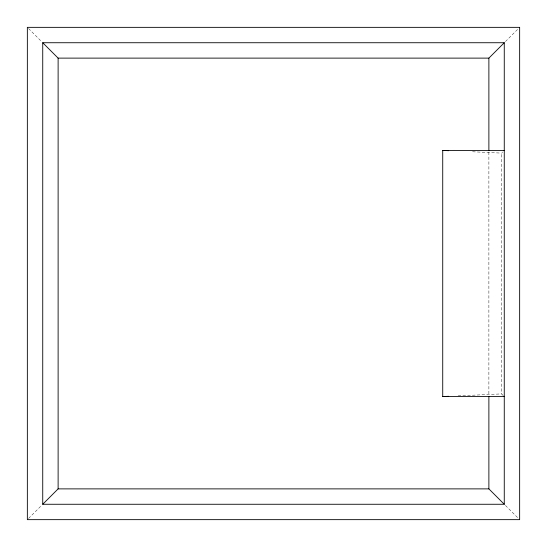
<?xml version="1.0" encoding="UTF-8"?>
<svg xmlns="http://www.w3.org/2000/svg" width="547" height="547" viewBox="0 0 547 547"><rect width="100%" height="100%" fill="white"/><g stroke="black" fill="none" stroke-linecap="round" stroke-linejoin="round"><path stroke-width="0.41" stroke-dasharray="2.73 2.05" d="M28.533 518.467L41.551 505.449M505.449 41.551L518.467 28.533M503.199 395.508L501.592 393.902L501.592 153.098L502.666 152.025M458.085 395.878L501.592 393.902M472.587 151.779L501.592 153.098M28.533 28.533L41.551 41.551M505.449 505.449L519.055 519.055M488.881 152.134L488.881 395.72"/><path stroke-width="0.82" d="M42.734 504.266L58.119 488.881L488.881 488.881L504.266 504.266L42.734 504.266L42.734 42.734L504.266 42.734L504.266 504.266M42.734 42.734L58.119 58.119L488.881 58.119L504.266 42.734M504.266 150.425L442.728 150.425L442.728 396.575L448.697 396.301M442.728 396.575L504.266 396.575M442.728 150.425L448.697 150.698M488.881 58.119L488.881 150.425M488.881 396.575L488.881 488.881M58.119 58.119L58.119 488.881M519.65 27.35L27.35 27.35L27.35 519.65L519.65 519.65L519.65 27.35"/></g></svg>
